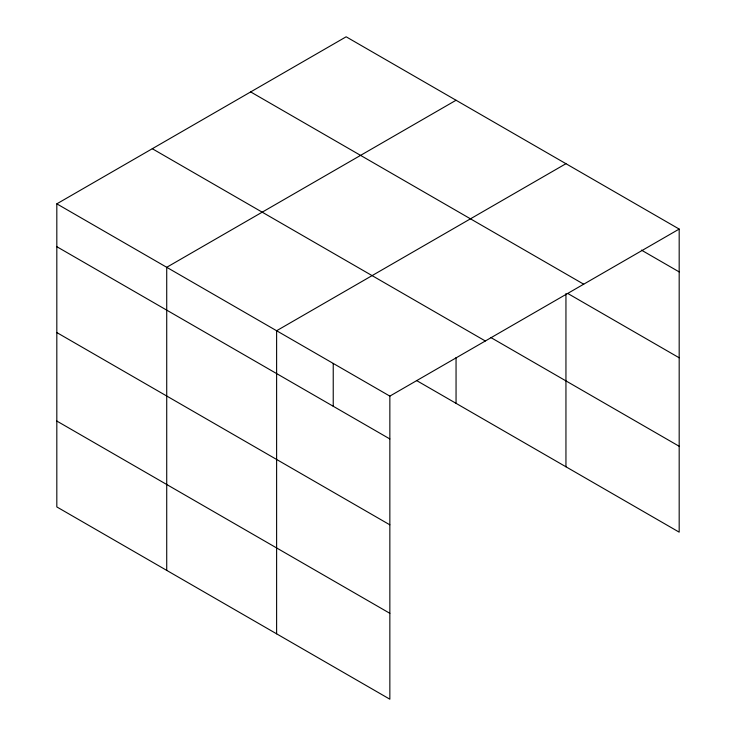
<?xml version="1.0" encoding="UTF-8"?>
<svg xmlns="http://www.w3.org/2000/svg" width="736" height="736" viewBox="0 0 736 736"><rect width="100%" height="100%" fill="white"/><g stroke="black" fill="none" stroke-linecap="round" stroke-linejoin="round"><path stroke-width="1.1" d="M389.85 524.832L389.85 396.115L56.819 203.844L56.819 506.929L389.85 699.2L389.85 524.832L56.819 332.562M416.447 380.466L679.181 532.156L679.181 229.071L346.15 36.8L56.819 203.844M456.053 100.252L166.722 267.297L166.722 570.382M565.947 163.696L276.616 330.74L276.616 633.825M389.85 396.115L679.181 229.071M641.433 250.12L679.181 271.906M250.672 91.926L583.703 284.197M567.934 293.563L679.181 357.788M490.71 337.456L679.181 446.274M152.297 148.718L485.328 340.989M56.819 246.689L389.85 438.95M56.819 421.047L389.85 613.318M565.947 293.572L565.947 466.78M456.053 357.53L456.053 403.337M333.233 363.428L333.233 406.272"/></g></svg>
